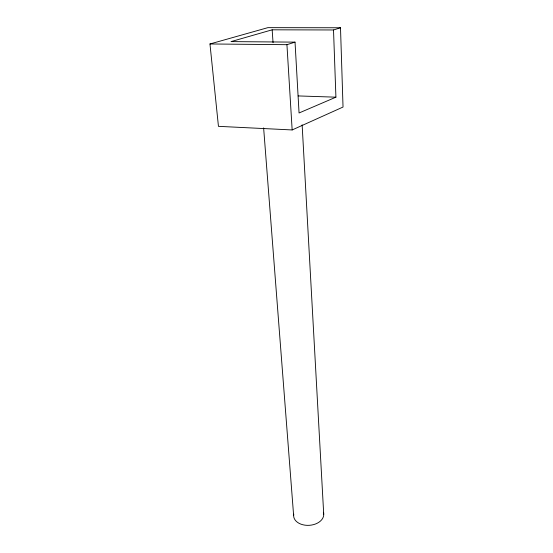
<?xml version="1.0" encoding="UTF-8"?>
<svg xmlns="http://www.w3.org/2000/svg" width="553" height="553" viewBox="0 0 553 553"><rect width="100%" height="100%" fill="white"/><g stroke="black" fill="none" stroke-linecap="round" stroke-linejoin="round"><path stroke-width="0.83" d="M292.157 129.948L343.033 107.04L340.503 27.761L267.873 27.65L209.967 43.964L218.449 126.34L292.157 129.948L286.938 44.689L295.032 42.132L299.055 112.978L335.92 97.176L333.514 29.966L340.503 27.761M333.514 29.966L272.159 29.814L231.036 41.606L295.032 42.132M209.967 43.964L286.938 44.689M298.129 95.925L335.92 97.176M263.629 127.902L293.629 515.507M272.159 29.814L273.051 42.719M302.138 124.84L323.726 514.283M323.367 512.292A15.069 10.279 -3.8 0 1 309.286 525.322A15.069 10.279 -3.8 0 1 293.774 514.159"/></g></svg>
